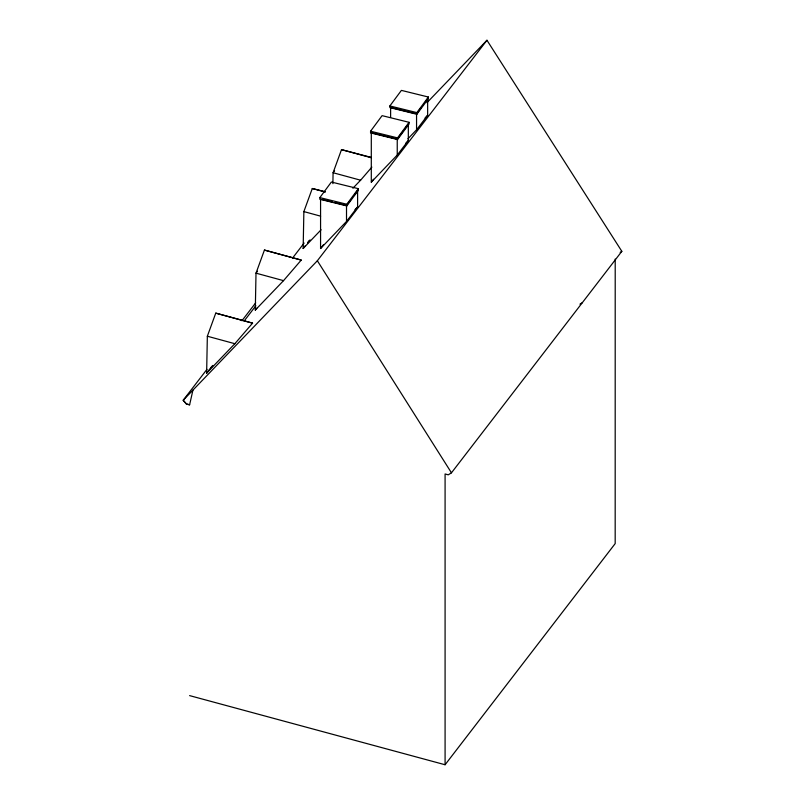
<?xml version="1.0" encoding="UTF-8"?>
<svg xmlns="http://www.w3.org/2000/svg" width="805" height="805" viewBox="0 0 805 805"><rect width="100%" height="100%" fill="white"/><g stroke="black" fill="none" stroke-linecap="round" stroke-linejoin="round"><path stroke-width="1.21" d="M615.211 259.059L615.181 543.606L445.085 764.75L189.608 695.611M206.633 373.118L207.348 336.228L215.76 313.135L252.579 323.137L234.869 343.705L206.633 373.118L211.836 366.356M255.296 310.066L256.01 273.167L264.432 250.073L301.241 260.075L283.531 280.643L255.296 310.066L256.785 308.134M321.115 229.767L303.153 248.493L303.867 211.594L312.28 188.511L324.999 191.64M332.878 183.671L333.089 172.733L341.501 149.639L370.974 157.327M206.935 369.384L183.168 400.296L186.388 403.999L189.608 404.824L192.928 390.133M319.837 197.597L331.368 182.031L358.346 188.682L358.346 190.342L346.814 205.919L319.837 199.258L319.837 197.597L346.814 204.259L358.346 188.682M370.562 131.225L382.093 115.648L409.071 122.31L409.071 123.97L397.539 139.537L370.562 132.885L370.562 131.225L397.539 137.886L409.071 122.31M389.872 105.948L401.403 90.381L428.381 97.033L428.381 98.693L416.849 114.27L389.872 107.608L389.872 105.948L416.849 112.609L428.381 97.033M320.571 199.087L320.571 248.524L346.512 221.445L346.512 205.486L350.95 199.499M354.643 194.508L357.601 190.513L357.601 206.935L346.512 221.445M397.237 139.114L371.296 132.714L371.296 182.141L397.237 155.073L397.237 139.114L403.154 131.124M404.633 129.132L408.326 124.141L408.326 140.563L397.237 155.073M420.985 107.85L416.557 113.837L416.557 129.796L407.904 138.822M425.422 101.863L427.646 98.864L427.646 115.296L416.557 129.796M320.571 248.524L323.529 244.65M371.296 182.141L373.52 179.243M334.578 170.801L333.089 172.733L360.6 180.209L371.87 167.118M257.499 271.235L256.01 273.167L283.531 280.643M241.933 320.742L255.668 302.881M244.428 320.652L255.899 305.729M292.618 257.982L304.099 243.07M211.292 367.402L212.782 365.47M303.153 248.493L305.377 245.595M307.611 242.697L309.1 240.765M307.812 242.778L310.046 239.87M189.608 404.824L186.418 403.959L183.228 400.216L317.351 260.76L486.955 40.25L621.832 251.321L451.464 472.817L448.274 474.829L445.085 473.964L445.085 764.75M425.05 118.003L427.646 115.296M405.73 143.27L408.326 140.563M355.005 209.652L357.601 206.935M426.962 102.698L486.955 40.25M352.902 188.229L360.6 180.209M620.182 252.398L621.832 251.321M579.952 304.169L582.347 302.66M415.38 113.545L390.616 107.437L390.616 117.329M321.759 199.378L332.364 201.995M334.719 202.578L346.512 205.486M341.501 149.639L371.186 157.71M312.28 188.511L325.341 192.053M303.867 211.594L320.611 216.153M264.432 250.073L301.241 260.075M215.76 313.135L252.579 323.137M207.348 336.228L234.869 343.705M317.351 260.76L451.464 472.817M416.849 112.609L416.849 114.27M397.539 137.886L397.539 139.537M346.814 204.259L346.814 205.919"/></g></svg>
